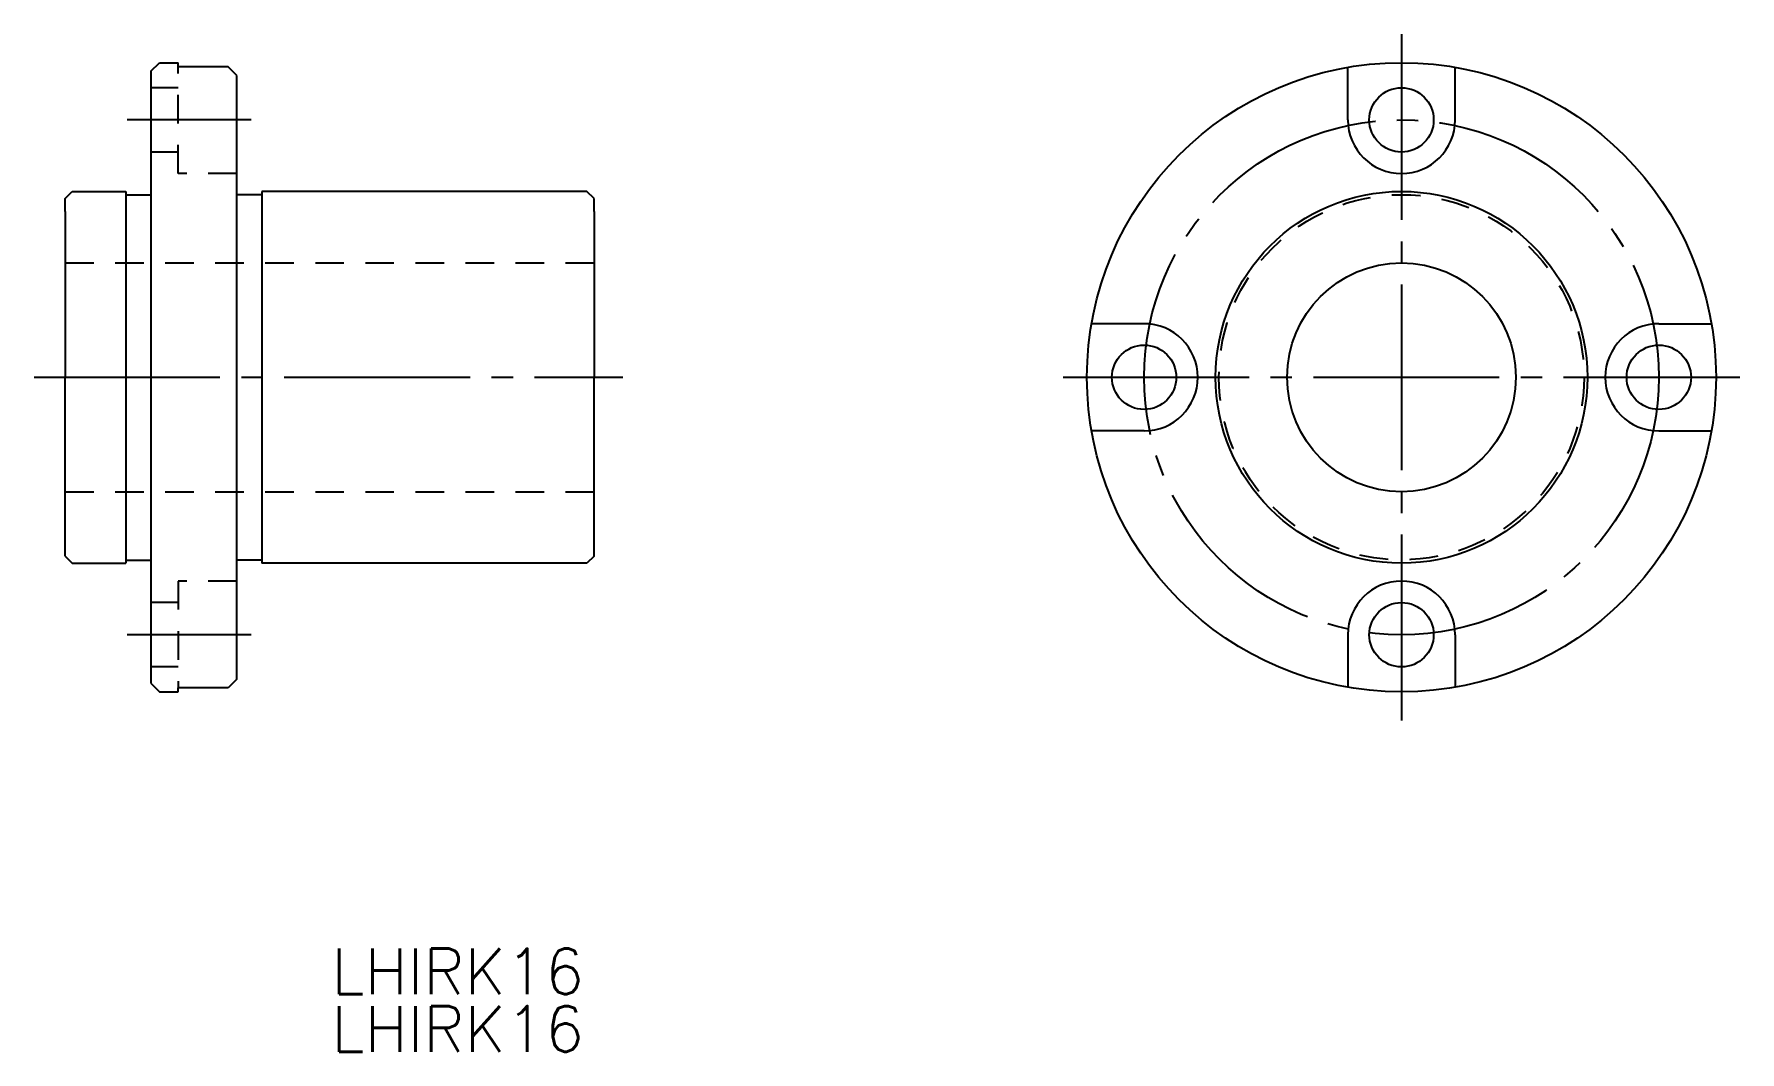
# Model space of a CAD drawing. Extents: x 68 to 188, y 322 to 393.
import ezdxf

# ---------------------------------------------------------------- set-up
doc = ezdxf.new("R2010")
doc.units = 0
doc.linetypes.add('CENTER', pattern=[17.5, 13, -1.5, 1.5, -1.5])
doc.linetypes.add('DASHED', pattern=[3.5, 2, -1.5])
doc.layers.get('0').update_dxf_attribs({"linetype": 'CONTINUOUS'})
doc.layers.add('CENTER', color=1, linetype='CENTER')
doc.styles.get("Standard").update_dxf_attribs({"font": 'txt.shx', "bigfont": '@extfont2.shx'})

msp = doc.modelspace()

# ---------------------------------------------------------------- linework, layer by layer
at = {"color": 7, "linetype": 'CONTINUOUS'}
for p, q in [((76.43, 390.87), (77.03, 391.47)), ((77.03, 391.47), (78.33, 391.47)), ((78.33, 391.18), (78.33, 391.47)), ((76.43, 390.87), (76.43, 348.07)), ((81.83, 391.18), (78.33, 391.18)), ((82.43, 390.57), (81.83, 391.18)), ((82.43, 348.37), (82.43, 390.57)), ((160.15, 387.47), (160.15, 391.15)), ((167.65, 387.47), (167.65, 391.15)), ((70.43, 381.97), (70.93, 382.47)), ((70.43, 381.07), (70.43, 381.97)), ((70.93, 382.47), (74.68, 382.47)), ((74.68, 382.47), (74.68, 382.24)), ((74.68, 382.24), (74.68, 356.47)), ((74.68, 382.24), (76.43, 382.24)), ((84.18, 382.24), (82.43, 382.24)), ((106.93, 382.47), (84.18, 382.47)), ((84.18, 382.47), (84.18, 382.24)), ((84.18, 382.24), (84.18, 356.47)), ((107.43, 381.97), (106.93, 382.47)), ((107.43, 381.07), (107.43, 381.97)), ((70.43, 381.07), (70.43, 369.47)), ((107.43, 381.07), (107.43, 369.47)), ((145.9, 373.22), (142.22, 373.22)), ((181.9, 373.22), (185.58, 373.22)), ((70.43, 356.97), (70.43, 369.47)), ((107.43, 356.97), (107.43, 369.47)), ((145.9, 365.72), (142.22, 365.72)), ((181.9, 365.72), (185.58, 365.72)), ((70.43, 356.97), (70.93, 356.47)), ((107.43, 356.97), (106.93, 356.47)), ((70.93, 356.47), (74.68, 356.47)), ((74.68, 356.69), (76.43, 356.69)), ((84.18, 356.69), (82.43, 356.69)), ((106.93, 356.47), (84.18, 356.47)), ((160.15, 351.47), (160.15, 347.79)), ((167.65, 351.47), (167.65, 347.79)), ((76.43, 348.07), (77.03, 347.47)), ((77.03, 347.47), (78.33, 347.47)), ((78.33, 347.47), (78.33, 347.76)), ((81.83, 347.76), (78.33, 347.76)), ((82.43, 348.37), (81.83, 347.76))]:
    msp.add_line(p, q, dxfattribs=at)
at = {"color": 3, "linetype": 'DASHED'}
for p, q in [((78.33, 383.72), (78.33, 391.18)), ((78.33, 389.72), (76.43, 389.72)), ((78.33, 385.22), (76.43, 385.22)), ((78.33, 385.22), (76.43, 385.22)), ((82.43, 383.72), (78.33, 383.72)), ((70.43, 377.47), (107.43, 377.47)), ((70.43, 361.47), (107.43, 361.47)), ((82.43, 355.22), (78.33, 355.22)), ((78.33, 355.22), (78.33, 347.76)), ((78.33, 353.72), (76.43, 353.72)), ((78.33, 349.22), (76.43, 349.22))]:
    msp.add_line(p, q, dxfattribs=at)
at = {"color": 13, "linetype": 'CONTINUOUS'}
msp.add_line((82.43, 365.53), (82.43, 365.56), dxfattribs=at)
at = {"color": 7, "linetype": 'CONTINUOUS'}
for centre, radius in [((163.9, 369.47), 22), ((163.9, 387.47), 2.25), ((163.9, 369.47), 13), ((163.9, 369.47), 8), ((145.9, 369.47), 2.25), ((181.9, 369.47), 2.25), ((163.9, 351.47), 2.25)]:
    msp.add_circle(centre, radius, dxfattribs=at)
at = {"color": 3, "linetype": 'DASHED'}
msp.add_circle((163.9, 369.47), 12.77, dxfattribs=at)
at = {"color": 7, "linetype": 'CONTINUOUS'}
for centre, start, end in [((163.9, 387.47), 180, 0), ((145.9, 369.47), 270, 90), ((181.9, 369.47), 90, 270), ((163.9, 351.47), 0, 180)]:
    msp.add_arc(centre, 3.75, start, end, dxfattribs=at)
at = {"layer": 'CENTER', "color": 1, "linetype": 'CENTER'}
for p, q in [((163.9, 393.47), (163.9, 345.47)), ((83.43, 387.47), (74.76, 387.47)), ((68.26, 369.47), (109.43, 369.47)), ((140.24, 369.47), (187.57, 369.47)), ((83.43, 351.47), (74.76, 351.47))]:
    msp.add_line(p, q, dxfattribs=at)
msp.add_circle((163.9, 369.47), 18, dxfattribs=at)

# ---------------------------------------------------------------- texts
at = {"color": 7, "linetype": 'CONTINUOUS'}
for p in [(89.04, 326.32), (89.04, 322.3)]:
    msp.add_text('LHIRK16', height=3.2, dxfattribs=at).set_placement(p)

doc.saveas('drawing.dxf')
